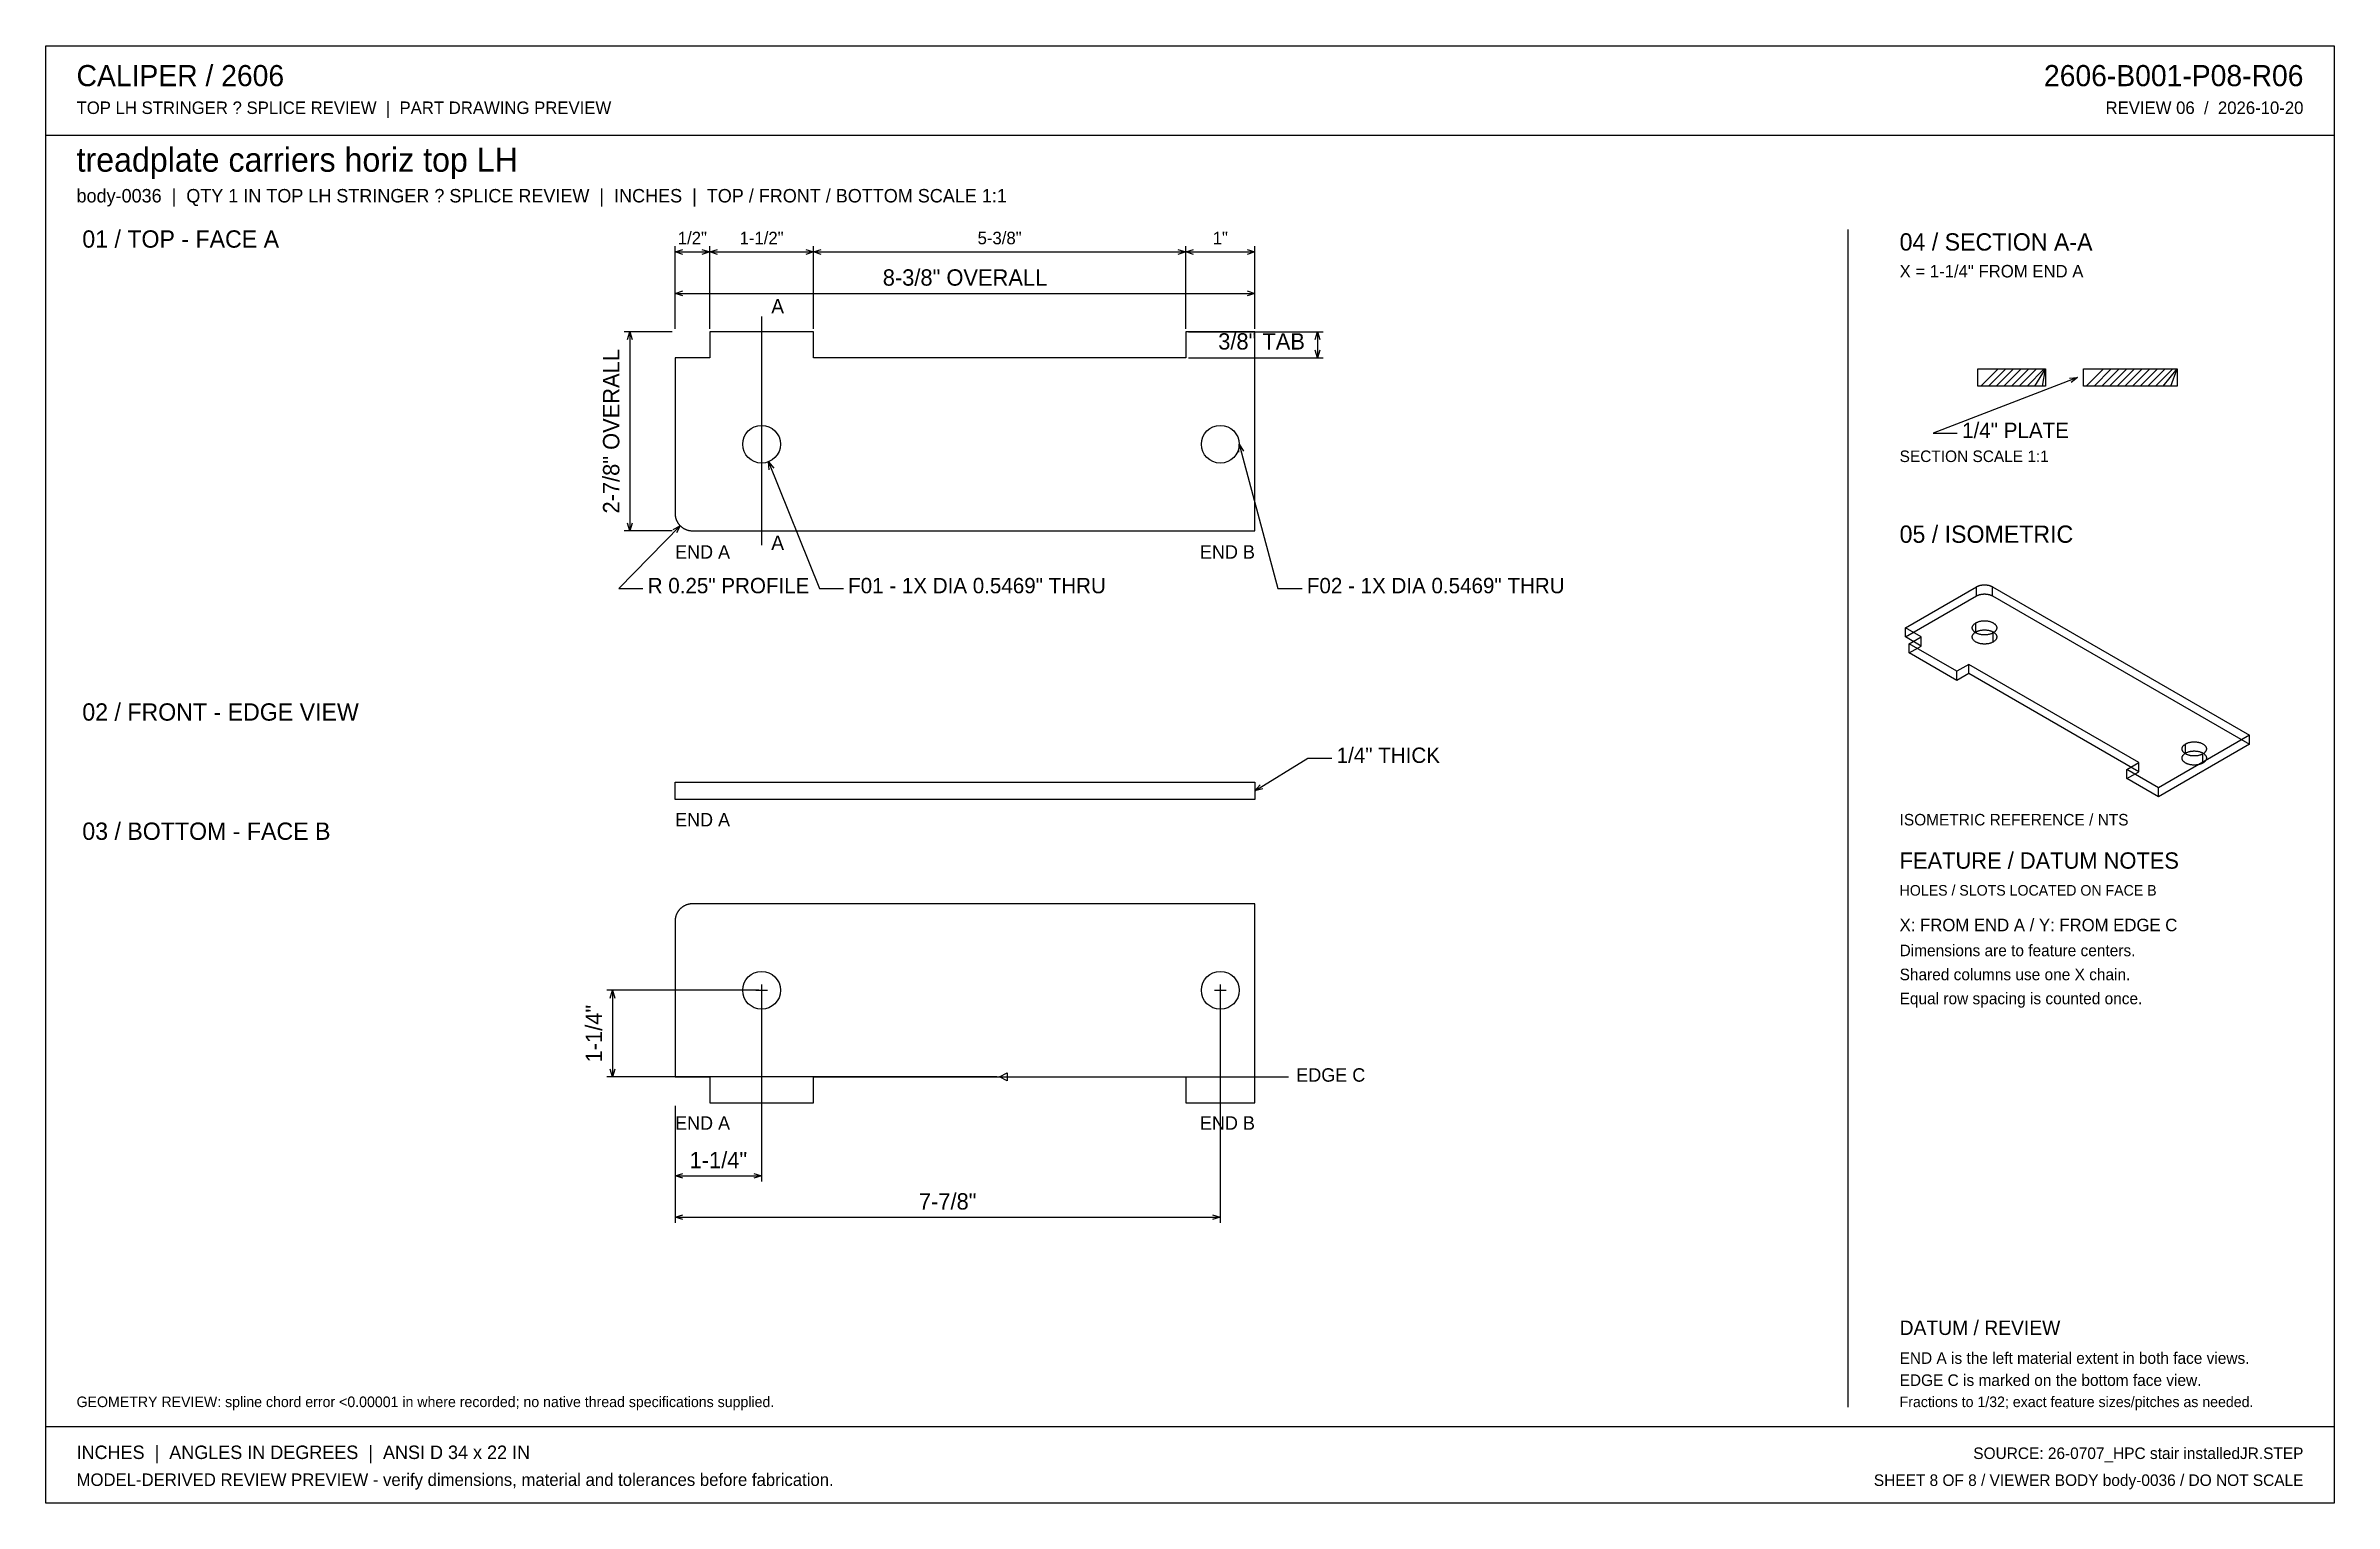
# Model space of a CAD drawing. Header units: inches. Extents: x 0.5 to 33.5, y 0.5 to 21.5.
import ezdxf
from ezdxf.enums import TextEntityAlignment as Align

# ---------------------------------------------------------------- set-up
doc = ezdxf.new("R2010")
doc.units = ezdxf.units.IN
doc.header["$MEASUREMENT"] = 0

msp = doc.modelspace()

# ---------------------------------------------------------------- linework, layer by layer
at = {"layer": 'ANNOTATION'}
for p, q in [((9.562, 17.438), (9.562, 18.632)), ((9.562, 18.549), (9.674, 18.583)), ((9.562, 18.549), (10.062, 18.549)), ((9.674, 18.514), (9.562, 18.549)), ((9.951, 18.583), (10.062, 18.549)), ((10.062, 18.549), (9.951, 18.514)), ((10.062, 17.438), (10.062, 18.632)), ((10.062, 17.438), (10.062, 18.632)), ((10.062, 18.549), (10.174, 18.583)), ((10.062, 18.549), (11.563, 18.549)), ((10.174, 18.514), (10.062, 18.549)), ((11.451, 18.583), (11.563, 18.549)), ((11.563, 18.549), (11.451, 18.514)), ((11.563, 17.438), (11.563, 18.632)), ((11.563, 17.438), (11.563, 18.632)), ((11.563, 18.549), (11.674, 18.583)), ((11.563, 18.549), (16.938, 18.549)), ((11.674, 18.514), (11.563, 18.549)), ((16.826, 18.583), (16.938, 18.549)), ((16.938, 18.549), (16.826, 18.514)), ((16.938, 17.438), (16.938, 18.632)), ((16.938, 17.438), (16.938, 18.632)), ((16.938, 18.549), (17.049, 18.583)), ((16.938, 18.549), (17.938, 18.549)), ((17.049, 18.514), (16.938, 18.549)), ((17.826, 18.583), (17.938, 18.549)), ((17.938, 18.549), (17.826, 18.514)), ((17.938, 17.438), (17.938, 18.632)), ((9.562, 17.438), (9.562, 18.035)), ((9.562, 17.951), (9.674, 17.986)), ((9.562, 17.951), (17.938, 17.951)), ((9.674, 17.917), (9.562, 17.951)), ((17.826, 17.986), (17.938, 17.951)), ((17.938, 17.951), (17.826, 17.917)), ((17.938, 17.438), (17.938, 18.035)), ((10.812, 17.618), (10.812, 14.312)), ((9.521, 17.396), (8.826, 17.396)), ((8.875, 17.285), (8.91, 17.396)), ((8.91, 17.396), (8.91, 14.521)), ((8.91, 17.396), (8.944, 17.285)), ((16.979, 17.396), (18.924, 17.396)), ((18.806, 17.285), (18.84, 17.396)), ((18.84, 17.396), (18.84, 17.021)), ((18.84, 17.396), (18.875, 17.285)), ((16.979, 17.021), (18.924, 17.021)), ((18.84, 17.021), (18.806, 17.132)), ((18.875, 17.132), (18.84, 17.021)), ((29.819, 16.736), (27.736, 15.931)), ((29.703, 16.728), (29.819, 16.736)), ((29.819, 16.736), (29.728, 16.664)), ((27.736, 15.931), (28.083, 15.931)), ((17.706, 15.655), (17.711, 15.771)), ((17.711, 15.771), (18.271, 13.688)), ((17.711, 15.771), (17.773, 15.673)), ((10.914, 15.517), (11.646, 13.688)), ((10.923, 15.401), (10.914, 15.517)), ((10.914, 15.517), (10.988, 15.427)), ((9.636, 14.594), (8.75, 13.688)), ((8.91, 14.521), (8.875, 14.632)), ((8.944, 14.632), (8.91, 14.521)), ((9.533, 14.539), (9.636, 14.594)), ((9.636, 14.594), (9.583, 14.49)), ((9.521, 14.521), (8.826, 14.521)), ((8.75, 13.688), (9.097, 13.688)), ((11.646, 13.688), (11.993, 13.688)), ((18.271, 13.688), (18.618, 13.688)), ((17.938, 10.764), (18.701, 11.236)), ((18.701, 11.236), (19.049, 11.236)), ((17.938, 10.764), (18.014, 10.852)), ((18.05, 10.793), (17.938, 10.764)), ((10.812, 7.965), (10.812, 7.799)), ((17.438, 7.965), (17.438, 7.799)), ((10.771, 7.882), (8.576, 7.882)), ((8.625, 7.771), (8.66, 7.882)), ((8.66, 7.882), (8.66, 6.632)), ((8.66, 7.882), (8.694, 7.771)), ((10.729, 7.882), (10.896, 7.882)), ((10.812, 7.84), (10.812, 5.118)), ((17.354, 7.882), (17.521, 7.882)), ((17.438, 7.84), (17.438, 4.521)), ((14.208, 6.632), (8.576, 6.632)), ((8.66, 6.632), (8.625, 6.743)), ((8.694, 6.743), (8.66, 6.632)), ((14.25, 6.632), (14.361, 6.688)), ((14.25, 6.632), (18.424, 6.632)), ((14.361, 6.576), (14.25, 6.632)), ((14.361, 6.688), (14.361, 6.576)), ((9.562, 6.215), (9.562, 5.118)), ((9.562, 6.215), (9.562, 4.521)), ((9.562, 5.201), (9.674, 5.236)), ((9.562, 5.201), (10.812, 5.201)), ((9.674, 5.167), (9.562, 5.201)), ((10.701, 5.236), (10.812, 5.201)), ((10.812, 5.201), (10.701, 5.167)), ((9.562, 4.604), (9.674, 4.639)), ((17.326, 4.639), (17.438, 4.604)), ((9.562, 4.604), (17.438, 4.604)), ((9.674, 4.569), (9.562, 4.604)), ((17.438, 4.604), (17.326, 4.569))]:
    msp.add_line(p, q, dxfattribs=at)
at = {"layer": 'OUTLINE'}
for p, q in [((0.472, 21.528), (33.528, 21.528)), ((0.472, 0.472), (0.472, 21.528)), ((33.528, 21.528), (33.528, 0.472)), ((0.472, 20.236), (33.528, 20.236)), ((26.5, 18.875), (26.5, 1.861)), ((11.563, 17.396), (10.062, 17.396)), ((10.062, 17.396), (10.062, 17.021)), ((11.563, 17.021), (11.563, 17.396)), ((17.938, 17.396), (16.938, 17.396)), ((16.938, 17.396), (16.938, 17.021)), ((17.938, 14.521), (17.938, 17.396)), ((10.062, 17.021), (9.562, 17.021)), ((9.562, 17.021), (9.562, 14.771)), ((16.938, 17.021), (11.563, 17.021)), ((28.382, 16.861), (29.359, 16.861)), ((28.382, 16.611), (28.382, 16.861)), ((28.424, 16.611), (28.674, 16.861)), ((28.535, 16.611), (28.785, 16.861)), ((28.646, 16.611), (28.896, 16.861)), ((28.757, 16.611), (29.007, 16.861)), ((28.868, 16.611), (29.118, 16.861)), ((28.979, 16.611), (29.229, 16.861)), ((29.09, 16.611), (29.34, 16.861)), ((29.201, 16.611), (29.359, 16.861)), ((29.312, 16.611), (29.359, 16.861)), ((29.359, 16.861), (29.359, 16.611)), ((29.905, 16.861), (31.257, 16.861)), ((29.905, 16.611), (29.905, 16.861)), ((29.947, 16.611), (30.197, 16.861)), ((30.058, 16.611), (30.308, 16.861)), ((30.169, 16.611), (30.419, 16.861)), ((30.28, 16.611), (30.53, 16.861)), ((30.391, 16.611), (30.641, 16.861)), ((30.503, 16.611), (30.753, 16.861)), ((30.614, 16.611), (30.864, 16.861)), ((30.725, 16.611), (30.975, 16.861)), ((30.836, 16.611), (31.086, 16.861)), ((30.947, 16.611), (31.197, 16.861)), ((31.058, 16.611), (31.257, 16.861)), ((31.169, 16.611), (31.257, 16.861)), ((31.257, 16.861), (31.257, 16.611)), ((29.359, 16.611), (28.382, 16.611)), ((31.257, 16.611), (29.905, 16.611)), ((9.562, 14.771), (9.563, 14.765)), ((9.563, 14.765), (9.563, 14.759)), ((9.563, 14.759), (9.563, 14.752)), ((9.563, 14.752), (9.564, 14.746)), ((9.564, 14.746), (9.564, 14.74)), ((9.564, 14.74), (9.565, 14.734)), ((9.565, 14.734), (9.566, 14.728)), ((9.566, 14.728), (9.567, 14.722)), ((9.567, 14.722), (9.569, 14.716)), ((9.569, 14.716), (9.57, 14.71)), ((9.57, 14.71), (9.572, 14.704)), ((9.572, 14.704), (9.573, 14.698)), ((9.573, 14.698), (9.575, 14.692)), ((9.575, 14.692), (9.577, 14.687)), ((9.577, 14.687), (9.579, 14.681)), ((9.579, 14.681), (9.582, 14.675)), ((9.582, 14.675), (9.584, 14.67)), ((9.584, 14.67), (9.587, 14.664)), ((9.587, 14.664), (9.589, 14.658)), ((9.589, 14.658), (9.592, 14.653)), ((9.592, 14.653), (9.595, 14.648)), ((9.595, 14.648), (9.598, 14.642)), ((9.598, 14.642), (9.601, 14.637)), ((9.601, 14.637), (9.605, 14.632)), ((9.605, 14.632), (9.608, 14.627)), ((9.608, 14.627), (9.612, 14.622)), ((9.612, 14.622), (9.615, 14.617)), ((9.615, 14.617), (9.619, 14.612)), ((9.619, 14.612), (9.623, 14.608)), ((9.623, 14.608), (9.627, 14.603)), ((9.627, 14.603), (9.631, 14.598)), ((9.631, 14.598), (9.636, 14.594)), ((9.636, 14.594), (9.64, 14.59)), ((9.64, 14.59), (9.645, 14.586)), ((9.645, 14.586), (9.649, 14.582)), ((9.649, 14.582), (9.654, 14.578)), ((9.654, 14.578), (9.659, 14.574)), ((9.659, 14.574), (9.664, 14.57)), ((9.664, 14.57), (9.669, 14.566)), ((9.669, 14.566), (9.674, 14.563)), ((9.674, 14.563), (9.679, 14.56)), ((9.679, 14.56), (9.684, 14.556)), ((9.684, 14.556), (9.689, 14.553)), ((9.689, 14.553), (9.695, 14.55)), ((9.695, 14.55), (9.7, 14.548)), ((9.7, 14.548), (9.706, 14.545)), ((9.706, 14.545), (9.711, 14.542)), ((9.711, 14.542), (9.717, 14.54)), ((9.717, 14.54), (9.723, 14.538)), ((9.723, 14.538), (9.728, 14.535)), ((9.728, 14.535), (9.734, 14.533)), ((9.734, 14.533), (9.74, 14.532)), ((9.74, 14.532), (9.746, 14.53)), ((9.746, 14.53), (9.752, 14.528)), ((9.752, 14.528), (9.758, 14.527)), ((9.758, 14.527), (9.764, 14.526)), ((9.764, 14.526), (9.77, 14.525)), ((9.77, 14.525), (9.776, 14.524)), ((9.776, 14.524), (9.782, 14.523)), ((9.782, 14.523), (9.788, 14.522)), ((9.788, 14.522), (9.794, 14.522)), ((9.794, 14.522), (9.8, 14.521)), ((9.8, 14.521), (9.806, 14.521)), ((9.806, 14.521), (9.812, 14.521)), ((9.812, 14.521), (17.938, 14.521)), ((27.333, 13.119), (28.362, 13.713)), ((27.333, 12.987), (28.362, 13.581)), ((28.362, 13.713), (28.365, 13.714)), ((28.362, 13.581), (28.362, 13.713)), ((28.362, 13.581), (28.365, 13.582)), ((28.365, 13.714), (28.368, 13.716)), ((28.365, 13.582), (28.368, 13.584)), ((28.368, 13.716), (28.371, 13.717)), ((28.368, 13.584), (28.371, 13.585)), ((28.371, 13.717), (28.374, 13.719)), ((28.371, 13.585), (28.374, 13.587)), ((28.374, 13.719), (28.377, 13.72)), ((28.374, 13.587), (28.377, 13.588)), ((28.377, 13.72), (28.38, 13.722)), ((28.377, 13.588), (28.38, 13.59)), ((28.38, 13.722), (28.383, 13.723)), ((28.38, 13.59), (28.383, 13.591)), ((28.383, 13.723), (28.387, 13.724)), ((28.383, 13.591), (28.387, 13.592)), ((28.387, 13.724), (28.39, 13.725)), ((28.387, 13.592), (28.39, 13.593)), ((28.39, 13.725), (28.393, 13.727)), ((28.39, 13.593), (28.393, 13.595)), ((28.393, 13.727), (28.397, 13.728)), ((28.393, 13.595), (28.397, 13.596)), ((28.397, 13.728), (28.4, 13.729)), ((28.397, 13.596), (28.4, 13.597)), ((28.4, 13.729), (28.404, 13.73)), ((28.4, 13.597), (28.404, 13.598)), ((28.404, 13.73), (28.407, 13.731)), ((28.404, 13.598), (28.407, 13.599)), ((28.407, 13.731), (28.411, 13.732)), ((28.407, 13.599), (28.411, 13.6)), ((28.411, 13.732), (28.415, 13.733)), ((28.411, 13.6), (28.415, 13.601)), ((28.415, 13.733), (28.418, 13.734)), ((28.415, 13.601), (28.418, 13.602)), ((28.418, 13.734), (28.422, 13.734)), ((28.418, 13.602), (28.422, 13.602)), ((28.422, 13.734), (28.426, 13.735)), ((28.422, 13.602), (28.426, 13.603)), ((28.426, 13.735), (28.429, 13.736)), ((28.426, 13.603), (28.429, 13.604)), ((28.429, 13.736), (28.433, 13.737)), ((28.429, 13.604), (28.433, 13.605)), ((28.433, 13.737), (28.437, 13.737)), ((28.433, 13.605), (28.437, 13.605)), ((28.437, 13.737), (28.441, 13.738)), ((28.437, 13.605), (28.441, 13.606)), ((28.441, 13.738), (28.445, 13.738)), ((28.441, 13.606), (28.445, 13.606)), ((28.445, 13.738), (28.449, 13.739)), ((28.445, 13.606), (28.449, 13.607)), ((28.449, 13.739), (28.453, 13.739)), ((28.449, 13.607), (28.453, 13.607)), ((28.453, 13.739), (28.457, 13.739)), ((28.453, 13.607), (28.457, 13.607)), ((28.457, 13.739), (28.461, 13.739)), ((28.457, 13.607), (28.461, 13.607)), ((28.461, 13.739), (28.464, 13.74)), ((28.461, 13.607), (28.464, 13.608)), ((28.464, 13.74), (28.468, 13.74)), ((28.464, 13.608), (28.468, 13.608)), ((28.468, 13.74), (28.472, 13.74)), ((28.468, 13.608), (28.472, 13.608)), ((28.472, 13.74), (28.476, 13.74)), ((28.472, 13.608), (28.476, 13.608)), ((28.476, 13.74), (28.48, 13.74)), ((28.476, 13.608), (28.48, 13.608)), ((28.48, 13.74), (28.484, 13.74)), ((28.48, 13.608), (28.484, 13.608)), ((28.484, 13.74), (28.488, 13.74)), ((28.484, 13.608), (28.488, 13.608)), ((28.488, 13.74), (28.492, 13.739)), ((28.488, 13.608), (28.492, 13.607)), ((28.492, 13.739), (28.496, 13.739)), ((28.492, 13.607), (28.496, 13.607)), ((28.496, 13.739), (28.5, 13.739)), ((28.496, 13.607), (28.5, 13.607)), ((28.5, 13.739), (28.504, 13.739)), ((28.5, 13.607), (28.504, 13.607)), ((28.504, 13.739), (28.508, 13.738)), ((28.504, 13.607), (28.508, 13.606)), ((28.508, 13.738), (28.512, 13.738)), ((28.508, 13.606), (28.512, 13.606)), ((28.512, 13.738), (28.516, 13.737)), ((28.512, 13.606), (28.516, 13.605)), ((28.516, 13.737), (28.519, 13.737)), ((28.516, 13.605), (28.519, 13.605)), ((28.519, 13.737), (28.523, 13.736)), ((28.519, 13.605), (28.523, 13.604)), ((28.523, 13.736), (28.527, 13.735)), ((28.523, 13.604), (28.527, 13.603)), ((28.527, 13.735), (28.531, 13.734)), ((28.527, 13.603), (28.531, 13.602)), ((28.531, 13.734), (28.535, 13.734)), ((28.531, 13.602), (28.535, 13.602)), ((28.535, 13.734), (28.538, 13.733)), ((28.535, 13.602), (28.538, 13.601)), ((28.538, 13.733), (28.542, 13.732)), ((28.538, 13.601), (28.542, 13.6)), ((28.542, 13.732), (28.545, 13.731)), ((28.542, 13.6), (28.545, 13.599)), ((28.545, 13.731), (28.549, 13.73)), ((28.545, 13.599), (28.549, 13.598)), ((28.549, 13.73), (28.553, 13.729)), ((28.549, 13.598), (28.553, 13.597)), ((28.553, 13.729), (28.556, 13.728)), ((28.553, 13.597), (28.556, 13.596)), ((28.556, 13.728), (28.559, 13.727)), ((28.556, 13.596), (28.559, 13.595)), ((28.559, 13.727), (28.563, 13.725)), ((28.559, 13.595), (28.563, 13.593)), ((28.563, 13.725), (28.566, 13.724)), ((28.563, 13.593), (28.566, 13.592)), ((28.566, 13.724), (28.569, 13.723)), ((28.566, 13.592), (28.569, 13.591)), ((28.569, 13.723), (28.573, 13.722)), ((28.569, 13.591), (28.573, 13.59)), ((28.573, 13.722), (28.576, 13.72)), ((28.573, 13.59), (28.576, 13.588)), ((28.576, 13.72), (28.579, 13.719)), ((28.576, 13.588), (28.579, 13.587)), ((28.579, 13.719), (28.582, 13.717)), ((28.579, 13.587), (28.582, 13.585)), ((28.582, 13.717), (28.585, 13.716)), ((28.582, 13.585), (28.585, 13.584)), ((28.585, 13.716), (28.588, 13.714)), ((28.585, 13.584), (28.588, 13.582)), ((28.588, 13.714), (28.591, 13.713)), ((28.588, 13.582), (28.591, 13.581)), ((28.591, 13.713), (32.306, 11.568)), ((28.591, 13.581), (28.591, 13.713)), ((28.591, 13.581), (32.306, 11.436)), ((27.333, 12.987), (27.333, 13.119)), ((27.562, 12.987), (27.333, 13.119)), ((27.562, 12.855), (27.333, 12.987)), ((27.39, 12.888), (27.562, 12.987)), ((27.562, 12.855), (27.562, 12.987)), ((28.3, 13.129), (28.301, 13.134)), ((28.3, 13.124), (28.3, 13.129)), ((28.3, 13.119), (28.3, 13.124)), ((28.3, 13.114), (28.3, 13.119)), ((28.3, 13.109), (28.3, 13.114)), ((28.301, 13.104), (28.3, 13.109)), ((28.3, 12.997), (28.301, 13.002)), ((28.3, 12.992), (28.3, 12.997)), ((28.3, 12.987), (28.3, 12.992)), ((28.3, 12.982), (28.3, 12.987)), ((28.3, 12.977), (28.3, 12.982)), ((28.301, 12.972), (28.3, 12.977)), ((28.301, 13.134), (28.303, 13.139)), ((28.303, 13.099), (28.301, 13.104)), ((28.301, 13.002), (28.303, 13.007)), ((28.303, 12.967), (28.301, 12.972)), ((28.303, 13.139), (28.305, 13.143)), ((28.305, 13.094), (28.303, 13.099)), ((28.303, 13.007), (28.305, 13.011)), ((28.305, 12.962), (28.303, 12.967)), ((28.305, 13.143), (28.307, 13.148)), ((28.307, 13.089), (28.305, 13.094)), ((28.305, 13.011), (28.307, 13.016)), ((28.307, 12.957), (28.305, 12.962)), ((28.307, 13.148), (28.31, 13.153)), ((28.31, 13.084), (28.307, 13.089)), ((28.307, 13.016), (28.31, 13.021)), ((28.31, 12.952), (28.307, 12.957)), ((28.31, 13.153), (28.313, 13.158)), ((28.313, 13.08), (28.31, 13.084)), ((28.31, 13.021), (28.313, 13.026)), ((28.313, 12.948), (28.31, 12.952)), ((28.313, 13.158), (28.317, 13.162)), ((28.317, 13.075), (28.313, 13.08)), ((28.313, 13.026), (28.317, 13.03)), ((28.317, 12.943), (28.313, 12.948)), ((28.317, 13.162), (28.32, 13.167)), ((28.32, 13.07), (28.317, 13.075)), ((28.317, 13.03), (28.32, 13.035)), ((28.32, 12.938), (28.317, 12.943)), ((28.32, 13.167), (28.325, 13.171)), ((28.325, 13.066), (28.32, 13.07)), ((28.32, 13.035), (28.325, 13.039)), ((28.325, 12.934), (28.32, 12.938)), ((28.325, 13.171), (28.329, 13.175)), ((28.329, 13.062), (28.325, 13.066)), ((28.325, 13.039), (28.329, 13.043)), ((28.329, 12.93), (28.325, 12.934)), ((28.329, 13.175), (28.334, 13.179)), ((28.334, 13.058), (28.329, 13.062)), ((28.329, 13.043), (28.334, 13.047)), ((28.334, 12.926), (28.329, 12.93)), ((28.334, 13.179), (28.34, 13.183)), ((28.34, 13.054), (28.334, 13.058)), ((28.334, 13.047), (28.34, 13.051)), ((28.34, 12.922), (28.334, 12.926)), ((28.34, 13.183), (28.345, 13.187)), ((28.34, 13.051), (28.345, 13.055)), ((28.345, 13.05), (28.34, 13.054)), ((28.345, 12.918), (28.34, 12.922)), ((28.345, 13.187), (28.351, 13.191)), ((28.345, 13.055), (28.351, 13.059)), ((28.351, 13.046), (28.345, 13.05)), ((28.351, 12.914), (28.345, 12.918)), ((28.351, 13.191), (28.358, 13.194)), ((28.351, 13.059), (28.351, 13.191)), ((28.351, 13.059), (28.358, 13.062)), ((28.358, 13.043), (28.351, 13.046)), ((28.358, 12.911), (28.351, 12.914)), ((28.358, 13.194), (28.364, 13.198)), ((28.358, 13.062), (28.364, 13.066)), ((28.364, 13.04), (28.358, 13.043)), ((28.364, 12.908), (28.358, 12.911)), ((28.364, 13.198), (28.371, 13.201)), ((28.364, 13.066), (28.371, 13.069)), ((28.371, 13.037), (28.364, 13.04)), ((28.371, 12.905), (28.364, 12.908)), ((28.371, 13.201), (28.378, 13.203)), ((28.371, 13.069), (28.378, 13.071)), ((28.378, 13.034), (28.371, 13.037)), ((28.378, 12.902), (28.371, 12.905)), ((28.378, 13.203), (28.385, 13.206)), ((28.378, 13.071), (28.385, 13.074)), ((28.385, 13.031), (28.378, 13.034)), ((28.385, 12.899), (28.378, 12.902)), ((28.385, 13.206), (28.393, 13.209)), ((28.385, 13.074), (28.393, 13.077)), ((28.393, 13.029), (28.385, 13.031)), ((28.393, 12.897), (28.385, 12.899)), ((28.393, 13.209), (28.401, 13.211)), ((28.393, 13.077), (28.401, 13.079)), ((28.401, 13.026), (28.393, 13.029)), ((28.401, 12.894), (28.393, 12.897)), ((28.401, 13.211), (28.409, 13.213)), ((28.401, 13.079), (28.409, 13.081)), ((28.409, 13.024), (28.401, 13.026)), ((28.409, 12.892), (28.401, 12.894)), ((28.409, 13.213), (28.417, 13.215)), ((28.409, 13.081), (28.417, 13.083)), ((28.417, 13.022), (28.409, 13.024)), ((28.417, 12.89), (28.409, 12.892)), ((28.417, 13.215), (28.425, 13.216)), ((28.417, 13.083), (28.425, 13.084)), ((28.425, 13.021), (28.417, 13.022)), ((28.425, 13.216), (28.433, 13.218)), ((28.425, 13.084), (28.433, 13.086)), ((28.433, 13.02), (28.425, 13.021)), ((28.433, 13.218), (28.442, 13.219)), ((28.433, 13.086), (28.442, 13.087)), ((28.442, 13.018), (28.433, 13.02)), ((28.442, 13.219), (28.45, 13.22)), ((28.442, 13.087), (28.45, 13.088)), ((28.45, 13.018), (28.442, 13.018)), ((28.45, 13.22), (28.459, 13.22)), ((28.45, 13.088), (28.459, 13.088)), ((28.459, 13.017), (28.45, 13.018)), ((28.459, 13.22), (28.468, 13.221)), ((28.459, 13.088), (28.468, 13.089)), ((28.468, 13.017), (28.459, 13.017)), ((28.468, 13.221), (28.476, 13.221)), ((28.468, 13.089), (28.476, 13.089)), ((28.476, 13.017), (28.468, 13.017)), ((28.476, 13.221), (28.485, 13.221)), ((28.476, 13.089), (28.485, 13.089)), ((28.485, 13.017), (28.476, 13.017)), ((28.485, 13.221), (28.494, 13.22)), ((28.485, 13.089), (28.494, 13.088)), ((28.494, 13.017), (28.485, 13.017)), ((28.494, 13.22), (28.502, 13.22)), ((28.494, 13.088), (28.502, 13.088)), ((28.502, 13.018), (28.494, 13.017)), ((28.502, 13.22), (28.511, 13.219)), ((28.502, 13.088), (28.511, 13.087)), ((28.511, 13.018), (28.502, 13.018)), ((28.511, 13.219), (28.519, 13.218)), ((28.511, 13.087), (28.519, 13.086)), ((28.519, 13.02), (28.511, 13.018)), ((28.519, 13.218), (28.528, 13.216)), ((28.519, 13.086), (28.528, 13.084)), ((28.528, 13.021), (28.519, 13.02)), ((28.528, 13.216), (28.536, 13.215)), ((28.528, 13.084), (28.536, 13.083)), ((28.536, 13.022), (28.528, 13.021)), ((28.536, 13.215), (28.544, 13.213)), ((28.536, 13.083), (28.544, 13.081)), ((28.544, 13.024), (28.536, 13.022)), ((28.544, 12.892), (28.536, 12.89)), ((28.544, 13.213), (28.552, 13.211)), ((28.544, 13.081), (28.552, 13.079)), ((28.552, 13.026), (28.544, 13.024)), ((28.552, 12.894), (28.544, 12.892)), ((28.552, 13.211), (28.56, 13.209)), ((28.552, 13.079), (28.56, 13.077)), ((28.56, 13.029), (28.552, 13.026)), ((28.56, 12.897), (28.552, 12.894)), ((28.56, 13.209), (28.567, 13.206)), ((28.56, 13.077), (28.567, 13.074)), ((28.567, 13.031), (28.56, 13.029)), ((28.567, 12.899), (28.56, 12.897)), ((28.567, 13.206), (28.575, 13.203)), ((28.567, 13.074), (28.575, 13.071)), ((28.575, 13.034), (28.567, 13.031)), ((28.575, 12.902), (28.567, 12.899)), ((28.575, 13.203), (28.582, 13.201)), ((28.575, 13.071), (28.582, 13.069)), ((28.582, 13.037), (28.575, 13.034)), ((28.582, 12.905), (28.575, 12.902)), ((28.582, 13.201), (28.589, 13.198)), ((28.582, 13.069), (28.589, 13.066)), ((28.589, 13.04), (28.582, 13.037)), ((28.589, 12.908), (28.582, 12.905)), ((28.589, 13.198), (28.595, 13.194)), ((28.589, 13.066), (28.595, 13.062)), ((28.595, 13.043), (28.589, 13.04)), ((28.595, 12.911), (28.589, 12.908)), ((28.595, 13.194), (28.601, 13.191)), ((28.595, 13.062), (28.601, 13.059)), ((28.601, 13.046), (28.595, 13.043)), ((28.601, 12.914), (28.595, 12.911)), ((28.601, 13.191), (28.607, 13.187)), ((28.601, 13.059), (28.607, 13.055)), ((28.607, 13.05), (28.601, 13.046)), ((28.601, 12.914), (28.601, 13.046)), ((28.607, 12.918), (28.601, 12.914)), ((28.607, 13.187), (28.613, 13.183)), ((28.607, 13.055), (28.613, 13.051)), ((28.613, 13.054), (28.607, 13.05)), ((28.613, 12.922), (28.607, 12.918)), ((28.613, 13.183), (28.618, 13.179)), ((28.618, 13.058), (28.613, 13.054)), ((28.613, 13.051), (28.618, 13.047)), ((28.618, 12.926), (28.613, 12.922)), ((28.618, 13.179), (28.623, 13.175)), ((28.623, 13.062), (28.618, 13.058)), ((28.618, 13.047), (28.623, 13.043)), ((28.623, 12.93), (28.618, 12.926)), ((28.623, 13.175), (28.628, 13.171)), ((28.628, 13.066), (28.623, 13.062)), ((28.623, 13.043), (28.628, 13.039)), ((28.628, 12.934), (28.623, 12.93)), ((28.628, 13.171), (28.632, 13.167)), ((28.632, 13.07), (28.628, 13.066)), ((28.628, 13.039), (28.632, 13.035)), ((28.632, 12.938), (28.628, 12.934)), ((28.632, 13.167), (28.636, 13.162)), ((28.636, 13.075), (28.632, 13.07)), ((28.632, 13.035), (28.636, 13.03)), ((28.636, 12.943), (28.632, 12.938)), ((28.636, 13.162), (28.64, 13.158)), ((28.64, 13.08), (28.636, 13.075)), ((28.636, 13.03), (28.64, 13.026)), ((28.64, 12.948), (28.636, 12.943)), ((28.64, 13.158), (28.643, 13.153)), ((28.643, 13.084), (28.64, 13.08)), ((28.64, 13.026), (28.643, 13.021)), ((28.643, 12.952), (28.64, 12.948)), ((28.643, 13.153), (28.646, 13.148)), ((28.646, 13.089), (28.643, 13.084)), ((28.643, 13.021), (28.646, 13.016)), ((28.646, 12.957), (28.643, 12.952)), ((28.646, 13.148), (28.648, 13.143)), ((28.648, 13.094), (28.646, 13.089)), ((28.646, 13.016), (28.648, 13.011)), ((28.648, 12.962), (28.646, 12.957)), ((28.648, 13.143), (28.65, 13.139)), ((28.65, 13.099), (28.648, 13.094)), ((28.648, 13.011), (28.65, 13.007)), ((28.65, 12.967), (28.648, 12.962)), ((28.65, 13.139), (28.651, 13.134)), ((28.651, 13.104), (28.65, 13.099)), ((28.65, 13.007), (28.651, 13.002)), ((28.651, 12.972), (28.65, 12.967)), ((28.651, 13.134), (28.652, 13.129)), ((28.652, 13.109), (28.651, 13.104)), ((28.651, 13.002), (28.652, 12.997)), ((28.652, 12.977), (28.651, 12.972)), ((28.652, 13.129), (28.653, 13.124)), ((28.653, 13.114), (28.652, 13.109)), ((28.652, 12.997), (28.653, 12.992)), ((28.653, 12.982), (28.652, 12.977)), ((28.653, 13.124), (28.653, 13.119)), ((28.653, 13.119), (28.653, 13.114)), ((28.653, 12.992), (28.653, 12.987)), ((28.653, 12.987), (28.653, 12.982)), ((27.39, 12.756), (27.39, 12.888)), ((28.076, 12.492), (27.39, 12.888)), ((27.39, 12.756), (27.562, 12.855)), ((28.076, 12.36), (27.39, 12.756)), ((28.248, 12.591), (28.076, 12.492)), ((30.705, 11.172), (28.248, 12.591)), ((28.248, 12.459), (28.248, 12.591)), ((28.425, 12.889), (28.417, 12.89)), ((28.433, 12.888), (28.425, 12.889)), ((28.442, 12.886), (28.433, 12.888)), ((28.45, 12.886), (28.442, 12.886)), ((28.459, 12.885), (28.45, 12.886)), ((28.468, 12.885), (28.459, 12.885)), ((28.476, 12.885), (28.468, 12.885)), ((28.485, 12.885), (28.476, 12.885)), ((28.494, 12.885), (28.485, 12.885)), ((28.502, 12.886), (28.494, 12.885)), ((28.511, 12.886), (28.502, 12.886)), ((28.519, 12.888), (28.511, 12.886)), ((28.528, 12.889), (28.519, 12.888)), ((28.536, 12.89), (28.528, 12.889)), ((28.076, 12.36), (28.076, 12.492)), ((28.248, 12.459), (28.076, 12.36)), ((30.705, 11.04), (28.248, 12.459)), ((32.306, 11.568), (30.991, 10.809)), ((32.306, 11.436), (30.991, 10.677)), ((31.329, 11.38), (31.331, 11.385)), ((31.329, 11.375), (31.329, 11.38)), ((31.329, 11.37), (31.329, 11.375)), ((31.329, 11.365), (31.329, 11.37)), ((31.329, 11.36), (31.329, 11.365)), ((31.331, 11.355), (31.329, 11.36)), ((31.329, 11.248), (31.331, 11.253)), ((31.329, 11.243), (31.329, 11.248)), ((31.329, 11.238), (31.329, 11.243)), ((31.331, 11.385), (31.332, 11.39)), ((31.332, 11.35), (31.331, 11.355)), ((31.331, 11.253), (31.332, 11.258)), ((31.332, 11.39), (31.334, 11.395)), ((31.334, 11.345), (31.332, 11.35)), ((31.332, 11.258), (31.334, 11.263)), ((31.334, 11.395), (31.336, 11.399)), ((31.336, 11.34), (31.334, 11.345)), ((31.334, 11.263), (31.336, 11.267)), ((31.336, 11.399), (31.339, 11.404)), ((31.339, 11.335), (31.336, 11.34)), ((31.336, 11.267), (31.339, 11.272)), ((31.339, 11.404), (31.342, 11.409)), ((31.342, 11.331), (31.339, 11.335)), ((31.339, 11.272), (31.342, 11.277)), ((31.342, 11.409), (31.346, 11.413)), ((31.346, 11.326), (31.342, 11.331)), ((31.342, 11.277), (31.346, 11.281)), ((31.346, 11.413), (31.349, 11.418)), ((31.349, 11.322), (31.346, 11.326)), ((31.346, 11.281), (31.349, 11.286)), ((31.349, 11.418), (31.354, 11.422)), ((31.354, 11.317), (31.349, 11.322)), ((31.349, 11.286), (31.354, 11.29)), ((31.354, 11.422), (31.358, 11.426)), ((31.358, 11.313), (31.354, 11.317)), ((31.354, 11.29), (31.358, 11.294)), ((31.358, 11.426), (31.363, 11.431)), ((31.363, 11.309), (31.358, 11.313)), ((31.358, 11.294), (31.363, 11.299)), ((31.363, 11.431), (31.369, 11.434)), ((31.369, 11.305), (31.363, 11.309)), ((31.363, 11.299), (31.369, 11.302)), ((31.369, 11.434), (31.374, 11.438)), ((31.369, 11.302), (31.374, 11.306)), ((31.374, 11.301), (31.369, 11.305)), ((31.374, 11.438), (31.38, 11.442)), ((31.374, 11.306), (31.38, 11.31)), ((31.38, 11.298), (31.374, 11.301)), ((31.38, 11.442), (31.387, 11.445)), ((31.38, 11.31), (31.38, 11.442)), ((31.38, 11.31), (31.387, 11.313)), ((31.387, 11.294), (31.38, 11.298)), ((31.387, 11.445), (31.393, 11.449)), ((31.387, 11.313), (31.393, 11.317)), ((31.393, 11.291), (31.387, 11.294)), ((31.393, 11.449), (31.4, 11.452)), ((31.393, 11.317), (31.4, 11.32)), ((31.4, 11.288), (31.393, 11.291)), ((31.4, 11.452), (31.407, 11.455)), ((31.4, 11.32), (31.407, 11.323)), ((31.407, 11.285), (31.4, 11.288)), ((31.407, 11.455), (31.415, 11.457)), ((31.407, 11.323), (31.415, 11.325)), ((31.415, 11.282), (31.407, 11.285)), ((31.415, 11.457), (31.422, 11.46)), ((31.415, 11.325), (31.422, 11.328)), ((31.422, 11.28), (31.415, 11.282)), ((31.422, 11.46), (31.43, 11.462)), ((31.422, 11.328), (31.43, 11.33)), ((31.43, 11.277), (31.422, 11.28)), ((31.43, 11.462), (31.438, 11.464)), ((31.43, 11.33), (31.438, 11.332)), ((31.438, 11.275), (31.43, 11.277)), ((31.438, 11.464), (31.446, 11.466)), ((31.438, 11.332), (31.446, 11.334)), ((31.446, 11.274), (31.438, 11.275)), ((31.446, 11.466), (31.454, 11.467)), ((31.446, 11.334), (31.454, 11.335)), ((31.454, 11.272), (31.446, 11.274)), ((31.454, 11.467), (31.462, 11.469)), ((31.454, 11.335), (31.462, 11.337)), ((31.462, 11.271), (31.454, 11.272)), ((31.462, 11.469), (31.471, 11.47)), ((31.462, 11.337), (31.471, 11.338)), ((31.471, 11.27), (31.462, 11.271)), ((31.471, 11.47), (31.479, 11.471)), ((31.471, 11.338), (31.479, 11.339)), ((31.479, 11.269), (31.471, 11.27)), ((31.479, 11.471), (31.488, 11.471)), ((31.479, 11.339), (31.488, 11.339)), ((31.488, 11.268), (31.479, 11.269)), ((31.488, 11.471), (31.497, 11.472)), ((31.488, 11.339), (31.497, 11.34)), ((31.497, 11.268), (31.488, 11.268)), ((31.497, 11.472), (31.505, 11.472)), ((31.497, 11.34), (31.505, 11.34)), ((31.505, 11.268), (31.497, 11.268)), ((31.505, 11.472), (31.514, 11.472)), ((31.505, 11.34), (31.514, 11.34)), ((31.514, 11.268), (31.505, 11.268)), ((31.514, 11.472), (31.523, 11.471)), ((31.514, 11.34), (31.523, 11.339)), ((31.523, 11.268), (31.514, 11.268)), ((31.523, 11.471), (31.531, 11.471)), ((31.523, 11.339), (31.531, 11.339)), ((31.531, 11.269), (31.523, 11.268)), ((31.531, 11.471), (31.54, 11.47)), ((31.531, 11.339), (31.54, 11.338)), ((31.54, 11.27), (31.531, 11.269)), ((31.54, 11.47), (31.548, 11.469)), ((31.54, 11.338), (31.548, 11.337)), ((31.548, 11.271), (31.54, 11.27)), ((31.548, 11.469), (31.557, 11.467)), ((31.548, 11.337), (31.557, 11.335)), ((31.557, 11.272), (31.548, 11.271)), ((31.557, 11.467), (31.565, 11.466)), ((31.557, 11.335), (31.565, 11.334)), ((31.565, 11.274), (31.557, 11.272)), ((31.565, 11.466), (31.573, 11.464)), ((31.565, 11.334), (31.573, 11.332)), ((31.573, 11.275), (31.565, 11.274)), ((31.573, 11.464), (31.581, 11.462)), ((31.573, 11.332), (31.581, 11.33)), ((31.581, 11.277), (31.573, 11.275)), ((31.581, 11.462), (31.589, 11.46)), ((31.581, 11.33), (31.589, 11.328)), ((31.589, 11.28), (31.581, 11.277)), ((31.589, 11.46), (31.596, 11.457)), ((31.589, 11.328), (31.596, 11.325)), ((31.596, 11.282), (31.589, 11.28)), ((31.596, 11.457), (31.604, 11.455)), ((31.596, 11.325), (31.604, 11.323)), ((31.604, 11.285), (31.596, 11.282)), ((31.604, 11.455), (31.611, 11.452)), ((31.604, 11.323), (31.611, 11.32)), ((31.611, 11.288), (31.604, 11.285)), ((31.611, 11.452), (31.618, 11.449)), ((31.611, 11.32), (31.618, 11.317)), ((31.618, 11.291), (31.611, 11.288)), ((31.618, 11.449), (31.624, 11.445)), ((31.618, 11.317), (31.624, 11.313)), ((31.624, 11.294), (31.618, 11.291)), ((31.624, 11.445), (31.63, 11.442)), ((31.624, 11.313), (31.63, 11.31)), ((31.63, 11.298), (31.624, 11.294)), ((31.63, 11.442), (31.636, 11.438)), ((31.63, 11.31), (31.636, 11.306)), ((31.636, 11.301), (31.63, 11.298)), ((31.63, 11.166), (31.63, 11.298)), ((31.636, 11.438), (31.642, 11.434)), ((31.636, 11.306), (31.642, 11.302)), ((31.642, 11.305), (31.636, 11.301)), ((31.642, 11.434), (31.647, 11.431)), ((31.647, 11.309), (31.642, 11.305)), ((31.642, 11.302), (31.647, 11.299)), ((31.647, 11.431), (31.652, 11.426)), ((31.652, 11.313), (31.647, 11.309)), ((31.647, 11.299), (31.652, 11.294)), ((31.652, 11.426), (31.657, 11.422)), ((31.657, 11.317), (31.652, 11.313)), ((31.652, 11.294), (31.657, 11.29)), ((31.657, 11.422), (31.661, 11.418)), ((31.661, 11.322), (31.657, 11.317)), ((31.657, 11.29), (31.661, 11.286)), ((31.661, 11.418), (31.665, 11.413)), ((31.665, 11.326), (31.661, 11.322)), ((31.661, 11.286), (31.665, 11.281)), ((31.665, 11.413), (31.669, 11.409)), ((31.669, 11.331), (31.665, 11.326)), ((31.665, 11.281), (31.669, 11.277)), ((31.669, 11.409), (31.672, 11.404)), ((31.672, 11.335), (31.669, 11.331)), ((31.669, 11.277), (31.672, 11.272)), ((31.672, 11.404), (31.675, 11.399)), ((31.675, 11.34), (31.672, 11.335)), ((31.672, 11.272), (31.675, 11.267)), ((31.675, 11.399), (31.677, 11.395)), ((31.677, 11.345), (31.675, 11.34)), ((31.675, 11.267), (31.677, 11.263)), ((31.677, 11.395), (31.679, 11.39)), ((31.679, 11.35), (31.677, 11.345)), ((31.677, 11.263), (31.679, 11.258)), ((31.679, 11.39), (31.68, 11.385)), ((31.68, 11.355), (31.679, 11.35)), ((31.679, 11.258), (31.68, 11.253)), ((31.68, 11.385), (31.681, 11.38)), ((31.681, 11.36), (31.68, 11.355)), ((31.68, 11.253), (31.681, 11.248)), ((31.681, 11.38), (31.682, 11.375)), ((31.682, 11.365), (31.681, 11.36)), ((31.681, 11.248), (31.682, 11.243)), ((31.682, 11.375), (31.682, 11.37)), ((31.682, 11.37), (31.682, 11.365)), ((31.682, 11.243), (31.682, 11.238)), ((32.306, 11.436), (32.306, 11.568)), ((30.534, 11.073), (30.705, 11.172)), ((30.534, 10.941), (30.534, 11.073)), ((30.991, 10.809), (30.534, 11.073)), ((30.534, 10.941), (30.705, 11.04)), ((30.991, 10.677), (30.534, 10.941)), ((30.705, 11.04), (30.705, 11.172)), ((31.329, 11.233), (31.329, 11.238)), ((31.329, 11.228), (31.329, 11.233)), ((31.331, 11.223), (31.329, 11.228)), ((31.332, 11.218), (31.331, 11.223)), ((31.334, 11.213), (31.332, 11.218)), ((31.336, 11.208), (31.334, 11.213)), ((31.339, 11.203), (31.336, 11.208)), ((31.342, 11.199), (31.339, 11.203)), ((31.346, 11.194), (31.342, 11.199)), ((31.349, 11.19), (31.346, 11.194)), ((31.354, 11.185), (31.349, 11.19)), ((31.358, 11.181), (31.354, 11.185)), ((31.363, 11.177), (31.358, 11.181)), ((31.369, 11.173), (31.363, 11.177)), ((31.374, 11.169), (31.369, 11.173)), ((31.38, 11.166), (31.374, 11.169)), ((31.387, 11.162), (31.38, 11.166)), ((31.393, 11.159), (31.387, 11.162)), ((31.4, 11.156), (31.393, 11.159)), ((31.407, 11.153), (31.4, 11.156)), ((31.415, 11.15), (31.407, 11.153)), ((31.422, 11.148), (31.415, 11.15)), ((31.43, 11.145), (31.422, 11.148)), ((31.438, 11.143), (31.43, 11.145)), ((31.446, 11.142), (31.438, 11.143)), ((31.454, 11.14), (31.446, 11.142)), ((31.462, 11.139), (31.454, 11.14)), ((31.471, 11.138), (31.462, 11.139)), ((31.479, 11.137), (31.471, 11.138)), ((31.488, 11.136), (31.479, 11.137)), ((31.497, 11.136), (31.488, 11.136)), ((31.505, 11.136), (31.497, 11.136)), ((31.514, 11.136), (31.505, 11.136)), ((31.523, 11.136), (31.514, 11.136)), ((31.531, 11.137), (31.523, 11.136)), ((31.54, 11.138), (31.531, 11.137)), ((31.548, 11.139), (31.54, 11.138)), ((31.557, 11.14), (31.548, 11.139)), ((31.565, 11.142), (31.557, 11.14)), ((31.573, 11.143), (31.565, 11.142)), ((31.581, 11.145), (31.573, 11.143)), ((31.589, 11.148), (31.581, 11.145)), ((31.596, 11.15), (31.589, 11.148)), ((31.604, 11.153), (31.596, 11.15)), ((31.611, 11.156), (31.604, 11.153)), ((31.618, 11.159), (31.611, 11.156)), ((31.624, 11.162), (31.618, 11.159)), ((31.63, 11.166), (31.624, 11.162)), ((31.636, 11.169), (31.63, 11.166)), ((31.642, 11.173), (31.636, 11.169)), ((31.647, 11.177), (31.642, 11.173)), ((31.652, 11.181), (31.647, 11.177)), ((31.657, 11.185), (31.652, 11.181)), ((31.661, 11.19), (31.657, 11.185)), ((31.665, 11.194), (31.661, 11.19)), ((31.669, 11.199), (31.665, 11.194)), ((31.672, 11.203), (31.669, 11.199)), ((31.675, 11.208), (31.672, 11.203)), ((31.677, 11.213), (31.675, 11.208)), ((31.679, 11.218), (31.677, 11.213)), ((31.68, 11.223), (31.679, 11.218)), ((31.681, 11.228), (31.68, 11.223)), ((31.682, 11.233), (31.681, 11.228)), ((31.682, 11.238), (31.682, 11.233)), ((9.562, 10.889), (17.938, 10.889)), ((9.562, 10.639), (9.562, 10.889)), ((17.938, 10.639), (9.562, 10.639)), ((17.938, 10.889), (17.938, 10.639)), ((30.991, 10.677), (30.991, 10.809)), ((9.567, 8.931), (9.566, 8.925)), ((9.569, 8.937), (9.567, 8.931)), ((9.57, 8.943), (9.569, 8.937)), ((9.572, 8.949), (9.57, 8.943)), ((9.573, 8.955), (9.572, 8.949)), ((9.575, 8.96), (9.573, 8.955)), ((9.577, 8.966), (9.575, 8.96)), ((9.579, 8.972), (9.577, 8.966)), ((9.582, 8.978), (9.579, 8.972)), ((9.584, 8.983), (9.582, 8.978)), ((9.587, 8.989), (9.584, 8.983)), ((9.589, 8.994), (9.587, 8.989)), ((9.592, 9), (9.589, 8.994)), ((9.595, 9.005), (9.592, 9)), ((9.598, 9.01), (9.595, 9.005)), ((9.601, 9.016), (9.598, 9.01)), ((9.605, 9.021), (9.601, 9.016)), ((9.608, 9.026), (9.605, 9.021)), ((9.612, 9.031), (9.608, 9.026)), ((9.615, 9.036), (9.612, 9.031)), ((9.619, 9.041), (9.615, 9.036)), ((9.623, 9.045), (9.619, 9.041)), ((9.627, 9.05), (9.623, 9.045)), ((9.631, 9.054), (9.627, 9.05)), ((9.636, 9.059), (9.631, 9.054)), ((9.64, 9.063), (9.636, 9.059)), ((9.645, 9.067), (9.64, 9.063)), ((9.649, 9.071), (9.645, 9.067)), ((9.654, 9.075), (9.649, 9.071)), ((9.659, 9.079), (9.654, 9.075)), ((9.664, 9.083), (9.659, 9.079)), ((9.669, 9.086), (9.664, 9.083)), ((9.674, 9.09), (9.669, 9.086)), ((9.679, 9.093), (9.674, 9.09)), ((9.684, 9.096), (9.679, 9.093)), ((9.689, 9.099), (9.684, 9.096)), ((9.695, 9.102), (9.689, 9.099)), ((9.7, 9.105), (9.695, 9.102)), ((9.706, 9.108), (9.7, 9.105)), ((9.711, 9.11), (9.706, 9.108)), ((9.717, 9.113), (9.711, 9.11)), ((9.723, 9.115), (9.717, 9.113)), ((9.728, 9.117), (9.723, 9.115)), ((9.734, 9.119), (9.728, 9.117)), ((9.74, 9.121), (9.734, 9.119)), ((9.746, 9.123), (9.74, 9.121)), ((9.752, 9.124), (9.746, 9.123)), ((9.758, 9.126), (9.752, 9.124)), ((9.764, 9.127), (9.758, 9.126)), ((9.77, 9.128), (9.764, 9.127)), ((9.776, 9.129), (9.77, 9.128)), ((9.782, 9.13), (9.776, 9.129)), ((9.788, 9.131), (9.782, 9.13)), ((9.794, 9.131), (9.788, 9.131)), ((9.8, 9.132), (9.794, 9.131)), ((9.806, 9.132), (9.8, 9.132)), ((9.812, 9.132), (9.806, 9.132)), ((17.938, 9.132), (9.812, 9.132)), ((17.938, 6.257), (17.938, 9.132)), ((9.563, 8.888), (9.562, 8.882)), ((9.562, 8.882), (9.562, 6.632)), ((9.564, 8.906), (9.563, 8.9)), ((9.563, 8.9), (9.563, 8.894)), ((9.563, 8.894), (9.563, 8.888)), ((9.565, 8.919), (9.564, 8.913)), ((9.564, 8.913), (9.564, 8.906)), ((9.566, 8.925), (9.565, 8.919)), ((9.562, 6.632), (10.062, 6.632)), ((10.062, 6.632), (10.062, 6.257)), ((11.563, 6.257), (11.563, 6.632)), ((11.563, 6.632), (16.938, 6.632)), ((16.938, 6.632), (16.938, 6.257)), ((10.062, 6.257), (11.563, 6.257)), ((16.938, 6.257), (17.938, 6.257)), ((0.472, 1.583), (33.528, 1.583)), ((33.528, 0.472), (0.472, 0.472))]:
    msp.add_line(p, q, dxfattribs=at)
for centre in [(10.812, 15.771), (17.438, 15.771), (10.812, 7.882), (17.438, 7.882)]:
    msp.add_circle(centre, 0.273, dxfattribs=at)

# ---------------------------------------------------------------- texts
at = {"layer": 'ANNOTATION'}
for s, height, p in [('CALIPER / 2606', 0.30556, (0.917, 20.944)), ('TOP LH STRINGER ? SPLICE REVIEW  |  PART DRAWING PREVIEW', 0.18056, (0.917, 20.542)), ('treadplate carriers horiz top LH', 0.34722, (0.917, 19.708)), ('body-0036  |  QTY 1 IN TOP LH STRINGER ? SPLICE REVIEW  |  INCHES  |  TOP / FRONT / BOTTOM SCALE 1:1', 0.19444, (0.917, 19.264)), ('01 / TOP - FACE A', 0.25, (1, 18.611)), ('04 / SECTION A-A', 0.25, (27.25, 18.569)), ('X = 1-1/4" FROM END A', 0.18056, (27.25, 18.181)), ('A', 0.208, (10.951, 17.66)), ('1/4" PLATE', 0.2222, (28.153, 15.861)), ('SECTION SCALE 1:1', 0.16667, (27.25, 15.514)), ('05 / ISOMETRIC', 0.25, (27.25, 14.347)), ('END A', 0.1944, (9.562, 14.118)), ('A', 0.208, (10.951, 14.243)), ('R 0.25" PROFILE', 0.22222, (9.167, 13.618)), ('F01 - 1X DIA 0.5469" THRU', 0.22222, (12.062, 13.618)), ('F02 - 1X DIA 0.5469" THRU', 0.22222, (18.688, 13.618)), ('02 / FRONT - EDGE VIEW', 0.25, (1, 11.778)), ('1/4" THICK', 0.2222, (19.118, 11.167)), ('03 / BOTTOM - FACE B', 0.25, (1, 10.056)), ('END A', 0.1944, (9.562, 10.25)), ('ISOMETRIC REFERENCE / NTS', 0.16667, (27.25, 10.264)), ('FEATURE / DATUM NOTES', 0.23611, (27.25, 9.639)), ('HOLES / SLOTS LOCATED ON FACE B', 0.15278, (27.25, 9.25)), ('X: FROM END A / Y: FROM EDGE C', 0.18056, (27.25, 8.736)), ('Dimensions are to feature centers.', 0.16667, (27.25, 8.375)), ('Shared columns use one X chain.', 0.16667, (27.25, 8.028)), ('Equal row spacing is counted once.', 0.16667, (27.25, 7.681)), ('EDGE C', 0.1944, (18.535, 6.562)), ('END A', 0.1944, (9.562, 5.868)), ('DATUM / REVIEW', 0.20833, (27.25, 2.903)), ('END A is the left material extent in both face views.', 0.16667, (27.25, 2.486)), ('EDGE C is marked on the bottom face view.', 0.16667, (27.25, 2.167)), ('GEOMETRY REVIEW: spline chord error <0.00001 in where recorded; no native thread specifications supplied.', 0.152778, (0.917, 1.861)), ('Fractions to 1/32; exact feature sizes/pitches as needed.', 0.15278, (27.25, 1.861)), ('INCHES  |  ANGLES IN DEGREES  |  ANSI D 34 x 22 IN', 0.19444, (0.917, 1.111)), ('MODEL-DERIVED REVIEW PREVIEW - verify dimensions, material and tolerances before fabrication.', 0.18056, (0.917, 0.722))]:
    msp.add_text(s, height=height, dxfattribs=at).set_placement(p)
for s, height, p in [('2606-B001-P08-R06', 0.30556, (33.083, 20.944)), ('REVIEW 06  /  2026-10-20', 0.18056, (33.083, 20.542)), ('3/8" TAB', 0.2361, (18.66, 17.139)), ('END B', 0.1944, (17.938, 14.118)), ('END B', 0.1944, (17.938, 5.868)), ('SOURCE: 26-0707_HPC stair installedJR.STEP', 0.16667, (33.083, 1.111)), ('SHEET 8 OF 8 / VIEWER BODY body-0036 / DO NOT SCALE', 0.16667, (33.083, 0.722))]:
    msp.add_text(s, height=height, dxfattribs=at).set_placement(p, align=Align.RIGHT)
for s, height, p in [('1/2"', 0.1806, (9.812, 18.66)), ('1-1/2"', 0.1806, (10.812, 18.66)), ('5-3/8"', 0.1806, (14.25, 18.66)), ('1"', 0.1806, (17.438, 18.66)), ('8-3/8" OVERALL', 0.23611, (13.75, 18.062)), ('1-1/4"', 0.2361, (10.188, 5.312)), ('7-7/8"', 0.2361, (13.5, 4.715))]:
    msp.add_text(s, height=height, dxfattribs=at).set_placement(p, align=Align.CENTER)
for s, height, p in [('2-7/8" OVERALL', 0.23611, (8.757, 15.958)), ('1-1/4"', 0.2361, (8.507, 7.257))]:
    msp.add_text(s, height=height, rotation=90, dxfattribs=at).set_placement(p, align=Align.CENTER)

doc.saveas('drawing.dxf')
